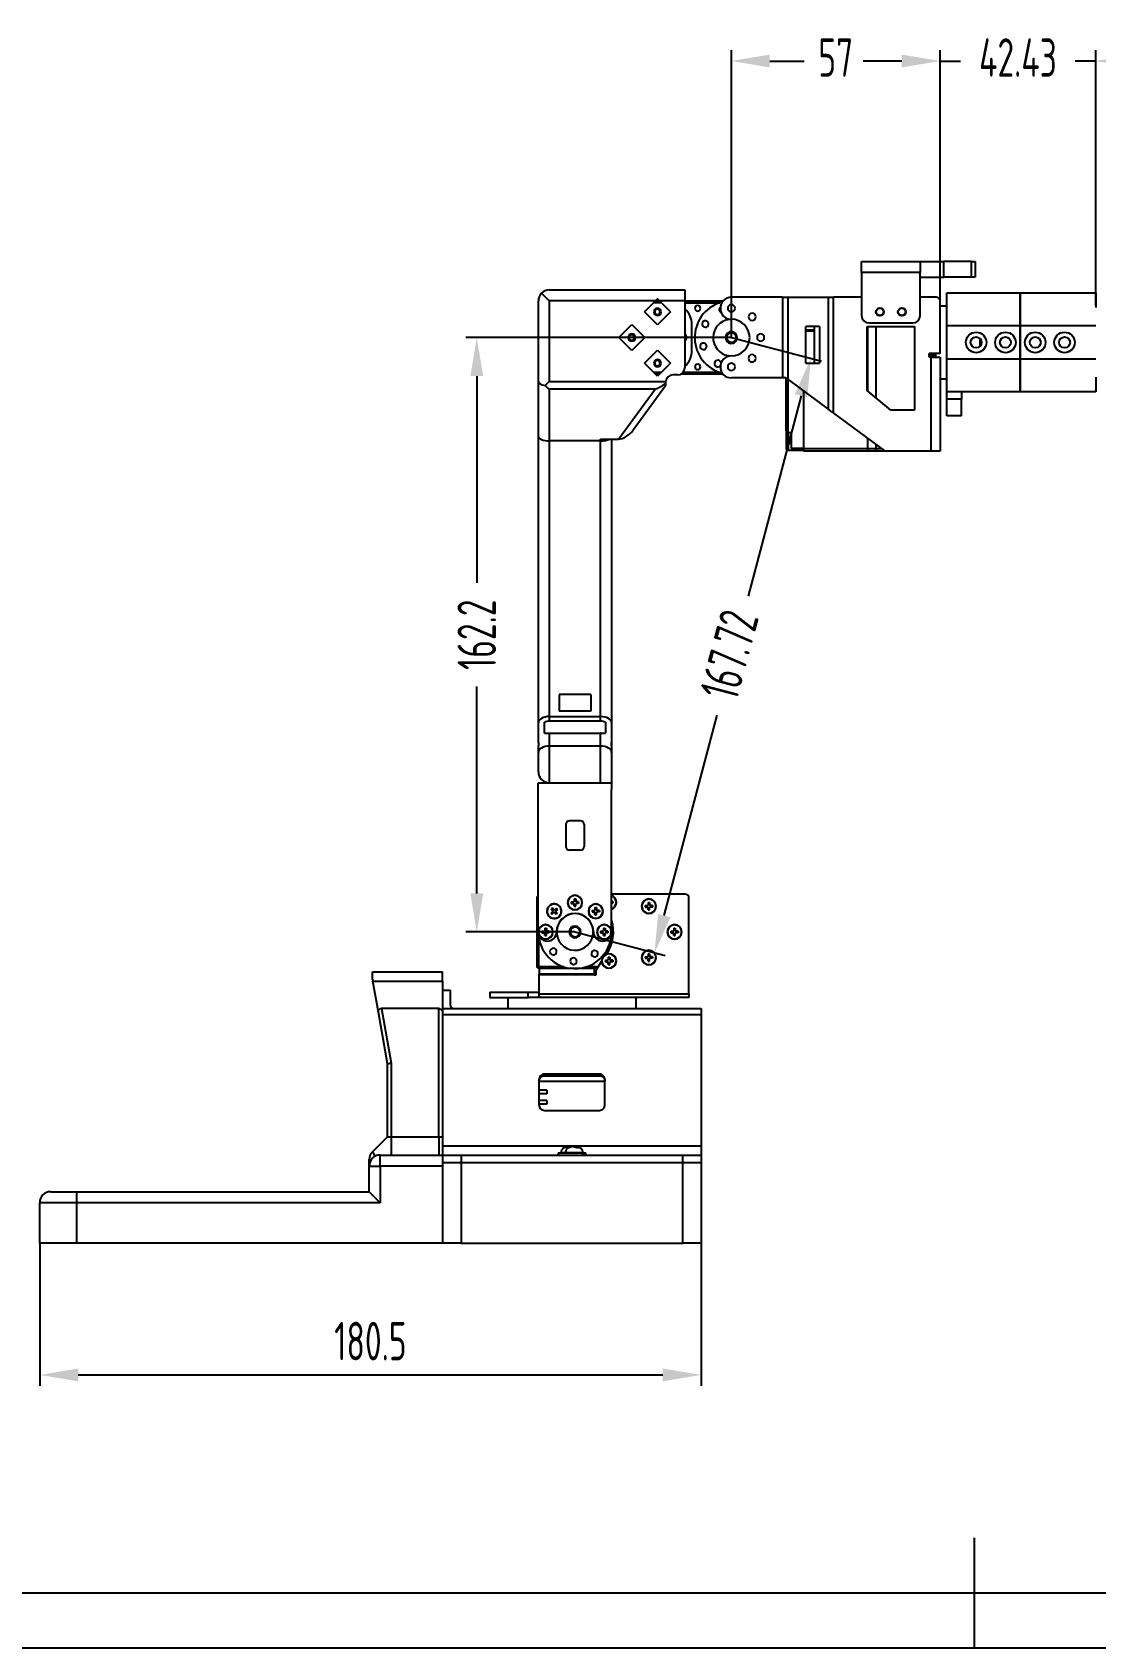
# Model space of a CAD drawing. Header units: millimetres. Extents: x 1241 to 2501, y 194 to 1085.
# Drawn here: x 1614.3 to 1904.5, y 193.6 to 634.5 of the extents above; entities that cross this region are included whole.
import ezdxf

# ---------------------------------------------------------------- set-up
doc = ezdxf.new("R2010")
doc.units = ezdxf.units.MM
doc.header["$LTSCALE"] = 3
doc.header["$PDSIZE"] = -1
doc.linetypes.add('CENTERX2', pattern=[20.32, 12.7, -2.54, 2.54, -2.54])
for name, color, linetype in [('1轮廓实线层', 7, 'Continuous'), ('2细线层', 4, 'Continuous'), ('7标注层', 4, 'Continuous'), ('图框层', 7, 'Continuous')]:
    doc.layers.add(name, color=color, linetype=linetype)
doc.styles.add('PC_TEXTSTYLE', font='ISOCP.SHX', dxfattribs={"width": 0.707, "bigfont": 'GBCBIG.SHX'})
doc.dimstyles.new('GB_LINEAR', dxfattribs={"dimtxt": 3.5, "dimasz": 3.5, "dimexe": 1, "dimexo": 0, "dimgap": 1.5, "dimtad": 1, "dimdsep": 46, "dimtxsty": 'PC_TEXTSTYLE', "dimcen": 0, "dimclrd": 256, "dimclrt": 3, "dimadec": 0, "dimazin": 2, "dimtp": 0.1, "dimtm": 0.1, "dimtfac": 0.71, "dimtdec": 3, "dimtmove": 0, "dimatfit": 3, "dimfxl": 1, "dimtfill": 1, "dimarcsym": 0})

# ---------------------------------------------------------------- blocks, each defined once
blk = doc.blocks.new('ZwmFrameMain_A3^_^无分区图框^_^landscape')
at = {"layer": '1轮廓实线层'}
for p, q in [((185, -5), (185, 5)), ((0, 0), (390, 0))]:
    blk.add_line(p, q, dxfattribs=at)
at = {"layer": '2细线层'}
blk.add_line((-25, -5), (395, -5), dxfattribs=at)
blk = doc.blocks.new('*D15')
at = {"layer": '7标注层', "color": 0, "lineweight": -2}
for p, q in [((1805.02, 551.16), (1732.55, 551.16)), ((1762.35, 388.96), (1732.55, 388.96))]:
    blk.add_line(p, q, dxfattribs=at)
at = {"layer": '7标注层', "lineweight": -2}
for p, q in [((1735.55, 540.66), (1735.55, 484.21)), ((1735.55, 399.46), (1735.55, 455.91))]:
    blk.add_line(p, q, dxfattribs=at)
at = {"layer": '7标注层'}
for points in [[(1737.3, 540.66), (1733.8, 540.66), (1735.55, 551.16)], [(1733.8, 399.46), (1737.3, 399.46), (1735.55, 388.96)]]:
    blk.add_solid(points, dxfattribs=at)
at = {"layer": 'Defpoints', "color": 0}
for p in [(1735.55, 551.16), (1805.02, 551.16), (1762.35, 388.96)]:
    blk.add_point(p, dxfattribs=at)
at = {"layer": '7标注层', "color": 3, "insert": (1735.55, 470.06), "char_height": 10.5, "attachment_point": 5, "rotation": 90, "style": 'PC_TEXTSTYLE', "bg_fill": 3, "box_fill_scale": 1.1, "bg_fill_color": 257, "bg_fill_transparency": 0}
blk.add_mtext('162.2', dxfattribs=at)
blk = doc.blocks.new('*D16')
at = {"layer": '7标注层', "color": 0, "lineweight": -2}
for p, q in [((1805.02, 551.16), (1829.63, 544.69)), ((1762.35, 388.96), (1786.95, 382.49))]:
    blk.add_line(p, q, dxfattribs=at)
at = {"layer": '7标注层', "lineweight": -2}
for p, q in [((1824.05, 535.3), (1809.65, 480.55)), ((1786.72, 393.41), (1801.13, 448.15))]:
    blk.add_line(p, q, dxfattribs=at)
at = {"layer": '7标注层'}
for points in [[(1825.75, 534.85), (1822.36, 535.74), (1826.73, 545.45)], [(1785.03, 393.85), (1788.41, 392.96), (1784.05, 383.25)]]:
    blk.add_solid(points, dxfattribs=at)
at = {"layer": 'Defpoints', "color": 0}
for p in [(1805.02, 551.16), (1762.35, 388.96), (1784.05, 383.25)]:
    blk.add_point(p, dxfattribs=at)
at = {"layer": '7标注层', "color": 3, "insert": (1804.47, 464.59), "char_height": 10.5, "attachment_point": 5, "rotation": 75.2589, "style": 'PC_TEXTSTYLE', "bg_fill": 3, "box_fill_scale": 1.1, "bg_fill_color": 257, "bg_fill_transparency": 0}
blk.add_mtext('167.72', dxfattribs=at)
blk = doc.blocks.new('*D17')
at = {"layer": '7标注层', "color": 0, "lineweight": -2}
for p, q in [((1805.02, 551.16), (1805.02, 629.64)), ((1862.02, 554), (1862.02, 629.64))]:
    blk.add_line(p, q, dxfattribs=at)
at = {"layer": '7标注层', "lineweight": -2}
for p, q in [((1815.52, 626.64), (1824.94, 626.64)), ((1851.52, 626.64), (1842.11, 626.64))]:
    blk.add_line(p, q, dxfattribs=at)
at = {"layer": '7标注层'}
for points in [[(1815.52, 628.39), (1815.52, 624.89), (1805.02, 626.64)], [(1851.52, 624.89), (1851.52, 628.39), (1862.02, 626.64)]]:
    blk.add_solid(points, dxfattribs=at)
at = {"layer": 'Defpoints', "color": 0}
for p in [(1862.02, 626.64), (1805.02, 551.16), (1862.02, 554)]:
    blk.add_point(p, dxfattribs=at)
at = {"layer": '7标注层', "color": 3, "insert": (1833.52, 627.58), "char_height": 10.5, "attachment_point": 5, "style": 'PC_TEXTSTYLE', "bg_fill": 3, "box_fill_scale": 1.1, "bg_fill_color": 257, "bg_fill_transparency": 0}
blk.add_mtext('57', dxfattribs=at)
blk = doc.blocks.new('*D18')
at = {"layer": '7标注层', "lineweight": -2}
for p, q in [((1851.52, 626.64), (1841.02, 626.64)), ((1862.02, 626.64), (1867.6, 626.64)), ((1904.45, 626.64), (1898.87, 626.64)), ((1914.95, 626.64), (1925.45, 626.64))]:
    blk.add_line(p, q, dxfattribs=at)
at = {"layer": '7标注层', "color": 0, "lineweight": -2}
for p, q in [((1862.02, 559.84), (1862.02, 629.64)), ((1904.45, 559.84), (1904.45, 629.64))]:
    blk.add_line(p, q, dxfattribs=at)
at = {"layer": '7标注层'}
for points in [[(1851.52, 624.89), (1851.52, 628.39), (1862.02, 626.64)], [(1914.95, 628.39), (1914.95, 624.89), (1904.45, 626.64)]]:
    blk.add_solid(points, dxfattribs=at)
at = {"layer": 'Defpoints', "color": 0}
for p in [(1904.45, 626.64), (1862.02, 559.84), (1904.45, 559.84)]:
    blk.add_point(p, dxfattribs=at)
at = {"layer": '7标注层', "color": 3, "insert": (1883.24, 627.58), "char_height": 10.5, "attachment_point": 5, "style": 'PC_TEXTSTYLE', "bg_fill": 3, "box_fill_scale": 1.1, "bg_fill_color": 257, "bg_fill_transparency": 0}
blk.add_mtext('42.43', dxfattribs=at)
blk = doc.blocks.new('*D20')
at = {"layer": '7标注层', "color": 0, "lineweight": -2}
for p, q in [((1616.28, 304.07), (1616.28, 265.07)), ((1796.78, 304.07), (1796.78, 265.07))]:
    blk.add_line(p, q, dxfattribs=at)
at = {"layer": '7标注层', "lineweight": -2}
blk.add_line((1626.78, 268.07), (1786.28, 268.07), dxfattribs=at)
at = {"layer": '7标注层'}
for points in [[(1626.78, 269.82), (1626.78, 266.32), (1616.28, 268.07)], [(1786.28, 266.32), (1786.28, 269.82), (1796.78, 268.07)]]:
    blk.add_solid(points, dxfattribs=at)
at = {"layer": 'Defpoints', "color": 0}
for p in [(1616.28, 304.07), (1796.78, 304.07), (1796.78, 268.07)]:
    blk.add_point(p, dxfattribs=at)
at = {"layer": '7标注层', "color": 3, "insert": (1706.53, 277.3), "char_height": 10.5, "attachment_point": 5, "style": 'PC_TEXTSTYLE', "bg_fill": 3, "box_fill_scale": 1.1, "bg_fill_color": 257, "bg_fill_transparency": 0}
blk.add_mtext('180.5', dxfattribs=at)

msp = doc.modelspace()

# ---------------------------------------------------------------- linework, layer by layer
at = {"color": 7, "linetype": 'Continuous', "lineweight": 25}
for p, q in [((1840.555, 571.963), (1856.555, 571.963)), ((1840.555, 568.963), (1840.555, 571.963)), ((1840.555, 568.963), (1840.555, 557.163)), ((1856.555, 568.963), (1840.555, 568.963)), ((1856.555, 571.963), (1856.555, 568.963)), ((1856.555, 571.963), (1863.055, 571.963)), ((1856.555, 557.163), (1856.555, 568.963)), ((1863.055, 567.663), (1863.055, 571.963)), ((1870.555, 571.963), (1863.055, 571.963)), ((1870.555, 567.663), (1870.555, 571.963)), ((1870.555, 571.963), (1871.555, 571.963)), ((1871.555, 571.963), (1871.555, 567.663)), ((1856.555, 567.663), (1863.055, 567.663)), ((1870.555, 567.663), (1863.055, 567.663)), ((1871.555, 567.663), (1870.555, 567.663)), ((1752.349, 539.205), (1752.349, 561.163)), ((1755.349, 561.163), (1753.228, 563.284)), ((1755.349, 564.163), (1792.349, 564.163)), ((1755.349, 561.163), (1755.349, 539.205)), ((1784.314, 561.163), (1755.349, 561.163)), ((1781.314, 558.163), (1784.314, 561.163)), ((1785.885, 560.663), (1783.814, 560.663)), ((1784.849, 561.698), (1784.314, 561.163)), ((1784.314, 561.163), (1785.385, 561.163)), ((1785.385, 561.163), (1784.849, 561.698)), ((1785.385, 561.163), (1788.385, 558.163)), ((1792.349, 561.163), (1785.385, 561.163)), ((1792.349, 564.163), (1792.349, 561.163)), ((1792.349, 561.163), (1792.349, 542.963)), ((1792.349, 561.163), (1802.788, 561.163)), ((1792.349, 560.663), (1801.902, 560.663)), ((1802.544, 560.85), (1802.034, 560.705)), ((1819.024, 562.163), (1805.024, 562.163)), ((1819.024, 562.163), (1819.024, 540.163)), ((1819.024, 562.163), (1820.484, 562.163)), ((1820.484, 539.726), (1820.484, 562.163)), ((1820.484, 562.163), (1831.431, 562.163)), ((1831.431, 562.163), (1831.432, 531.656)), ((1831.431, 562.163), (1832.891, 562.163)), ((1832.891, 530.58), (1832.891, 562.163)), ((1840.555, 562.163), (1832.891, 562.163)), ((1861.024, 562.163), (1856.555, 562.163)), ((1862.024, 546.843), (1862.024, 561.163)), ((1863.824, 563.338), (1883.824, 563.338)), ((1863.824, 554.338), (1863.824, 563.338)), ((1883.824, 563.338), (1883.824, 554.338)), ((1883.824, 560.338), (1883.854, 560.338)), ((1883.854, 563.338), (1904.454, 563.338)), ((1883.854, 554.338), (1883.854, 563.338)), ((1904.454, 563.338), (1904.454, 559.338)), ((1784.849, 554.627), (1781.314, 558.163)), ((1788.385, 558.163), (1784.849, 554.627)), ((1862.024, 559.838), (1863.824, 559.838)), ((1883.854, 559.338), (1883.824, 559.338)), ((1774.314, 551.163), (1777.849, 554.698)), ((1777.849, 547.627), (1774.314, 551.163)), ((1777.849, 554.698), (1781.385, 551.163)), ((1781.385, 551.163), (1777.849, 547.627)), ((1794.231, 547.663), (1794.231, 554.663)), ((1829.083, 554.163), (1825.322, 554.163)), ((1825.322, 544.163), (1825.322, 554.163)), ((1827.623, 553.16), (1825.322, 553.16)), ((1825.322, 553.111), (1827.623, 553.111)), ((1825.322, 553.111), (1827.623, 553.111)), ((1825.322, 553.11), (1827.623, 553.11)), ((1825.322, 553.11), (1827.623, 553.11)), ((1827.623, 552.91), (1825.322, 552.91)), ((1827.623, 554.163), (1827.623, 544.163)), ((1829.083, 554.163), (1829.083, 544.163)), ((1842.134, 536.716), (1842.134, 554.163)), ((1842.134, 554.163), (1854.976, 554.163)), ((1842.224, 554.163), (1842.224, 536.641)), ((1842.555, 555.163), (1854.555, 555.163)), ((1844.524, 534.736), (1844.524, 554.163)), ((1854.976, 554.163), (1854.976, 531.398)), ((1883.824, 554.338), (1863.824, 554.338)), ((1863.824, 545.338), (1863.824, 554.338)), ((1883.824, 554.338), (1883.824, 545.338)), ((1904.454, 554.338), (1883.854, 554.338)), ((1883.854, 545.338), (1883.854, 554.338)), ((1781.314, 544.163), (1784.849, 547.698)), ((1784.849, 547.698), (1788.385, 544.163)), ((1862.024, 546.843), (1859.024, 546.843)), ((1859.024, 545.843), (1859.024, 546.843)), ((1859.524, 545.843), (1859.524, 546.843)), ((1860.024, 545.843), (1860.024, 546.843)), ((1860.824, 545.843), (1860.824, 546.803)), ((1872.824, 550.956), (1872.824, 548.72)), ((1784.849, 540.627), (1781.314, 544.163)), ((1788.385, 544.163), (1784.849, 540.627)), ((1802.177, 544.342), (1802.209, 544.199)), ((1825.322, 544.163), (1829.083, 544.163)), ((1859.424, 545.843), (1859.024, 545.843)), ((1859.424, 545.843), (1859.424, 520.163)), ((1859.424, 545.843), (1862.024, 545.843)), ((1862.024, 545.843), (1862.024, 520.163)), ((1863.824, 545.338), (1883.824, 545.338)), ((1863.824, 536.338), (1863.824, 545.338)), ((1883.824, 545.338), (1883.824, 536.338)), ((1883.854, 545.338), (1904.454, 545.338)), ((1883.854, 536.338), (1883.854, 545.338)), ((1752.349, 524.205), (1752.349, 539.205)), ((1754.201, 538.057), (1755.349, 539.205)), ((1755.349, 539.205), (1787.104, 539.205)), ((1787.089, 537.963), (1778.218, 525.925)), ((1785.885, 541.663), (1783.814, 541.663)), ((1785.385, 541.163), (1784.314, 541.163)), ((1787.089, 538.963), (1787.104, 539.205)), ((1787.089, 538.963), (1787.089, 538.665)), ((1787.089, 538.665), (1787.089, 537.963)), ((1790.349, 540.963), (1789.089, 540.963)), ((1802.788, 541.163), (1791.221, 541.163)), ((1801.902, 541.663), (1791.869, 541.663)), ((1819.024, 540.163), (1805.024, 540.163)), ((1819.891, 540.163), (1819.024, 540.163)), ((1819.891, 540.163), (1820.484, 539.726)), ((1820.024, 525.672), (1820.024, 540.064)), ((1820.484, 539.726), (1831.432, 531.656)), ((1820.524, 525.172), (1820.524, 539.696)), ((1863.824, 539.838), (1862.024, 539.838)), ((1883.824, 540.338), (1883.854, 540.338)), ((1883.854, 539.338), (1883.824, 539.338)), ((1904.454, 540.338), (1904.454, 536.338)), ((1784.278, 537.084), (1755.349, 537.084)), ((1755.349, 537.084), (1755.349, 522.963)), ((1774.24, 523.463), (1784.278, 537.084)), ((1824.724, 536.6), (1824.724, 521.022)), ((1824.724, 536.6), (1824.724, 520.863)), ((1848.555, 531.398), (1842.134, 536.716)), ((1883.824, 536.338), (1863.824, 536.338)), ((1863.824, 534.338), (1863.824, 536.338)), ((1867.824, 534.338), (1863.824, 534.338)), ((1863.824, 529.838), (1863.824, 534.338)), ((1867.824, 536.338), (1867.824, 534.338)), ((1867.824, 529.838), (1867.824, 534.338)), ((1904.454, 536.338), (1883.854, 536.338)), ((1832.891, 530.58), (1846.76, 520.358)), ((1854.976, 531.398), (1848.555, 531.398)), ((1867.824, 529.838), (1863.824, 529.838)), ((1820.024, 525.672), (1820.524, 525.172)), ((1821.424, 525.172), (1820.524, 525.172)), ((1821.424, 521.022), (1821.424, 525.172)), ((1752.349, 446.013), (1752.349, 524.205)), ((1769.349, 522.963), (1755.349, 522.963)), ((1755.349, 522.963), (1755.349, 447.745)), ((1769.349, 523.463), (1774.24, 523.463)), ((1769.349, 522.963), (1769.349, 523.463)), ((1769.349, 447.745), (1769.349, 522.963)), ((1772.349, 523.463), (1772.349, 446.013)), ((1820.524, 522.322), (1820.024, 522.322)), ((1820.024, 522.322), (1820.024, 520.822)), ((1820.524, 520.322), (1820.024, 520.822)), ((1820.524, 522.322), (1821.424, 522.322)), ((1820.524, 522.322), (1820.524, 520.322)), ((1821.424, 520.322), (1820.524, 520.322)), ((1821.424, 521.022), (1824.724, 521.022)), ((1821.424, 521.022), (1821.424, 520.322)), ((1824.724, 520.322), (1821.424, 520.322)), ((1824.724, 520.863), (1824.724, 520.163)), ((1824.724, 520.863), (1842.224, 520.863)), ((1842.224, 523.701), (1842.224, 520.863)), ((1842.224, 520.863), (1842.224, 520.163)), ((1842.224, 520.863), (1844.524, 520.863)), ((1844.524, 520.863), (1844.524, 522.005)), ((1844.524, 520.863), (1844.524, 520.163)), ((1842.224, 520.163), (1824.724, 520.163)), ((1844.524, 520.163), (1842.224, 520.163)), ((1847.353, 520.163), (1844.524, 520.163)), ((1859.424, 520.163), (1847.353, 520.163)), ((1862.024, 520.163), (1859.424, 520.163)), ((1752.349, 440.663), (1752.349, 446.013)), ((1754.059, 443.213), (1754.059, 446.167)), ((1755.349, 447.745), (1755.349, 446.504)), ((1755.349, 447.745), (1769.349, 447.745)), ((1769.349, 446.504), (1755.349, 446.504)), ((1769.349, 446.504), (1769.349, 447.745)), ((1770.64, 446.167), (1770.64, 443.213)), ((1772.349, 446.013), (1772.349, 440.663)), ((1754.059, 443.213), (1755.289, 443.213)), ((1755.349, 443.213), (1755.349, 439.663)), ((1755.349, 443.213), (1769.349, 443.213)), ((1769.349, 439.663), (1769.349, 443.213)), ((1769.41, 443.213), (1770.64, 443.213)), ((1752.456, 440.663), (1752.349, 440.663)), ((1752.349, 440.663), (1752.349, 439.749)), ((1752.349, 437.93), (1752.349, 439.749)), ((1752.349, 432.663), (1752.349, 437.93)), ((1755.349, 439.663), (1755.349, 429.663)), ((1769.349, 439.663), (1755.349, 439.663)), ((1769.349, 429.663), (1769.349, 439.663)), ((1772.243, 440.663), (1772.349, 440.663)), ((1772.349, 440.663), (1772.349, 439.749)), ((1772.349, 439.749), (1772.349, 437.93)), ((1772.349, 437.93), (1772.349, 429.663)), ((1752.346, 429.663), (1772.349, 429.663)), ((1759.225, 379.463), (1752.723, 379.463)), ((1768.696, 379.463), (1765.47, 379.463)), ((1771.438, 380.033), (1771.838, 380.033)), ((1707.118, 376.069), (1707.118, 378.069)), ((1707.118, 378.069), (1726.176, 378.069)), ((1707.118, 376.069), (1707.121, 376.069)), ((1707.121, 376.069), (1707.209, 375.569)), ((1707.209, 375.569), (1726.176, 375.569)), ((1708.708, 367.069), (1707.209, 375.569)), ((1726.176, 375.569), (1726.176, 378.069)), ((1726.176, 375.569), (1726.176, 367.069)), ((1767.546, 378.959), (1752.606, 378.959)), ((1752.606, 378.959), (1752.606, 377.459)), ((1767.546, 377.459), (1752.606, 377.459)), ((1752.606, 377.259), (1752.606, 377.459)), ((1752.606, 372.069), (1752.606, 377.259)), ((1768.397, 378.963), (1752.723, 378.963)), ((1767.546, 378.959), (1767.546, 377.459)), ((1767.546, 377.459), (1767.546, 377.259)), ((1767.546, 377.259), (1768.146, 377.259)), ((1768.146, 377.259), (1768.146, 378.489)), ((1726.276, 368.069), (1726.276, 373.069)), ((1726.276, 373.069), (1728.276, 373.069)), ((1728.276, 373.069), (1728.276, 369.069)), ((1739.099, 372.569), (1739.099, 371.069)), ((1739.099, 372.569), (1749.606, 372.569)), ((1739.099, 371.069), (1749.606, 371.069)), ((1744.031, 371.069), (1744.031, 368.069)), ((1749.606, 372.569), (1752.606, 372.569)), ((1749.606, 371.069), (1749.606, 372.569)), ((1752.606, 371.069), (1749.606, 371.069)), ((1752.606, 371.069), (1752.606, 372.069)), ((1793.457, 371.069), (1752.606, 371.069)), ((1779.031, 368.069), (1779.031, 371.069)), ((1793.457, 372.069), (1793.457, 371.069)), ((1711.176, 353.069), (1708.708, 367.069)), ((1725.176, 368.069), (1709.547, 368.069)), ((1726.176, 367.069), (1726.176, 333.069)), ((1726.276, 368.069), (1796.776, 368.069)), ((1726.276, 366.414), (1726.276, 368.069)), ((1726.276, 330.551), (1726.276, 366.414)), ((1796.776, 368.069), (1796.776, 366.414)), ((1796.776, 366.414), (1796.776, 330.551)), ((1711.176, 333.069), (1711.176, 353.069)), ((1752.526, 348.651), (1752.526, 341.756)), ((1752.526, 348.269), (1770.526, 348.269)), ((1769.026, 350.129), (1754.026, 350.129)), ((1754.026, 349.718), (1769.026, 349.718)), ((1770.526, 341.756), (1770.526, 348.651)), ((1754.706, 345.769), (1752.526, 345.769)), ((1754.706, 344.769), (1752.526, 344.769)), ((1754.706, 345.769), (1754.706, 344.769)), ((1754.706, 342.969), (1752.526, 342.969)), ((1754.706, 341.969), (1752.526, 341.969)), ((1754.026, 340.279), (1769.026, 340.279)), ((1754.706, 342.969), (1754.706, 341.969)), ((1711.176, 333.069), (1707.055, 328.948)), ((1711.176, 333.069), (1712.176, 333.069)), ((1712.176, 333.069), (1725.176, 333.069)), ((1725.176, 333.069), (1726.176, 333.069)), ((1726.176, 333.069), (1726.276, 332.969)), ((1709.176, 328.069), (1726.276, 328.069)), ((1726.276, 328.069), (1726.276, 330.551)), ((1726.276, 326.069), (1726.276, 328.069)), ((1726.276, 328.069), (1731.276, 328.069)), ((1731.276, 328.069), (1791.776, 328.069)), ((1757.776, 328.669), (1757.776, 328.069)), ((1757.776, 328.669), (1764.666, 328.669)), ((1758.526, 328.786), (1758.526, 328.669)), ((1760.803, 330.41), (1760.25, 330.158)), ((1761.103, 330.41), (1760.59, 330.271)), ((1760.694, 330.41), (1760.777, 330.419)), ((1760.801, 330.158), (1761.429, 330.41)), ((1760.849, 330.419), (1760.803, 330.41)), ((1760.902, 330.199), (1760.861, 330.434)), ((1761.205, 330.419), (1761.103, 330.41)), ((1761.429, 330.41), (1761.504, 330.419)), ((1761.848, 330.419), (1761.95, 330.41)), ((1761.95, 330.41), (1762.878, 330.158)), ((1762.192, 330.434), (1762.164, 330.273)), ((1762.358, 330.41), (1762.276, 330.419)), ((1763.238, 330.158), (1762.358, 330.41)), ((1762.878, 330.158), (1763.238, 330.158)), ((1764.526, 328.669), (1764.526, 328.786)), ((1764.666, 328.669), (1765.276, 328.669)), ((1765.276, 328.069), (1765.276, 328.669)), ((1791.776, 328.069), (1796.776, 328.069)), ((1796.776, 330.551), (1796.776, 328.069)), ((1796.776, 328.069), (1796.776, 326.069)), ((1706.176, 318.069), (1706.176, 325.069)), ((1726.276, 326.069), (1731.276, 326.069)), ((1731.276, 326.069), (1791.776, 326.069)), ((1791.776, 326.069), (1796.776, 326.069)), ((1619.276, 318.069), (1626.276, 318.069)), ((1626.276, 318.069), (1706.176, 318.069)), ((1706.176, 318.069), (1709.176, 315.069))]:
    msp.add_line(p, q, dxfattribs=at)
at = {"color": 7, "linetype": 'CENTERX2'}
msp.add_line((1883.889, 539.338), (1883.889, 560.338), dxfattribs=at)
at = {"color": 8, "linetype": 'Continuous', "lineweight": 25}
for p, q in [((1806.317, 552.106), (1806.075, 551.929)), ((1803.732, 550.219), (1803.974, 550.396)), ((1860.324, 545.843), (1860.324, 546.843)), ((1844.524, 520.863), (1846.075, 520.863)), ((1752.023, 379.663), (1752.523, 379.663)), ((1767.546, 377.259), (1752.606, 377.259)), ((1752.606, 372.069), (1793.457, 372.069)), ((1709.547, 368.069), (1712.176, 353.156)), ((1725.176, 333.069), (1725.176, 368.069)), ((1726.276, 366.414), (1796.776, 366.414)), ((1712.176, 353.156), (1712.176, 333.069)), ((1754.026, 349.718), (1754.026, 350.129)), ((1769.026, 349.718), (1769.026, 350.129)), ((1712.176, 333.069), (1712.176, 328.069)), ((1725.176, 333.069), (1725.176, 328.069)), ((1709.176, 325.069), (1709.176, 328.069)), ((1726.276, 330.551), (1796.776, 330.551)), ((1731.276, 328.069), (1731.276, 326.069)), ((1758.526, 328.786), (1759.885, 328.786)), ((1759.885, 328.786), (1764.038, 328.786)), ((1760.838, 330.173), (1760.803, 330.41)), ((1764.038, 328.786), (1764.526, 328.786)), ((1764.038, 328.669), (1764.038, 328.786)), ((1764.666, 328.069), (1764.666, 328.669)), ((1791.776, 326.069), (1791.776, 328.069)), ((1706.176, 325.069), (1709.176, 325.069)), ((1726.276, 325.069), (1709.176, 325.069)), ((1709.176, 325.069), (1709.176, 315.069)), ((1626.276, 318.069), (1626.276, 315.069)), ((1626.276, 315.069), (1616.276, 315.069)), ((1709.176, 315.069), (1626.276, 315.069))]:
    msp.add_line(p, q, dxfattribs=at)
at = {"color": 7, "linetype": 'Continuous'}
for p, q in [((1766.649, 453.745), (1758.049, 453.745)), ((1758.049, 453.745), (1758.049, 449.245)), ((1766.649, 453.745), (1766.649, 449.245)), ((1766.649, 449.245), (1758.049, 449.245))]:
    msp.add_line(p, q, dxfattribs=at)
msp.add_line((1768.146, 377.259), (1752.606, 377.259))
at = {"color": 7, "linetype": 'Continuous', "lineweight": 25, "flags": 128}
msp.add_lwpolyline([(1805.024, 556.163), (1804.934, 556.162), (1803.529, 555.934)], dxfattribs=at)
at = {"color": 8, "linetype": 'Continuous', "lineweight": 25, "flags": 128}
msp.add_lwpolyline([(1752.723, 379.463), (1752.723, 379.183), (1752.723, 378.963)], dxfattribs=at)
at = {"color": 7, "linetype": 'Continuous', "lineweight": 25}
for centre, radius in [((1845.555, 558.163), 1.1), ((1845.555, 558.163), 1), ((1851.555, 558.163), 1.1), ((1851.555, 558.163), 1), ((1871.824, 549.838), 2.8), ((1871.824, 549.838), 1.5), ((1879.824, 549.838), 2.8), ((1879.824, 549.838), 1.5), ((1887.954, 549.838), 2.8), ((1887.954, 549.838), 1.5), ((1895.954, 549.838), 2.8), ((1895.954, 549.838), 1.5)]:
    msp.add_circle(centre, radius, dxfattribs=at)
at = {"color": 7, "linetype": 'Continuous'}
for centre in [(1871.824, 549.838), (1879.824, 549.838), (1887.954, 549.838), (1895.954, 549.838)]:
    msp.add_circle(centre, 1.5, dxfattribs=at)
at = {"color": 7, "linetype": 'Continuous', "lineweight": 25}
for centre, radius, start, end in [((1755.349, 561.163), 3, 135, 180), ((1755.349, 561.163), 3, 90, 135), ((1805.024, 551.163), 10, 107.39909, 255.63849), ((1795.849, 559.163), 0.75, 360, 180), ((1805.024, 559.163), 3, 90, 180), ((1805.024, 559.163), 1, 0, 180), ((1861.024, 561.163), 1, 0, 90), ((1784.849, 558.163), 1, 0, 180), ((1784.849, 558.163), 1, 180, 0), ((1784.849, 558.163), 0.75, 0, 180), ((1784.849, 558.163), 0.75, 180, 0), ((1788.231, 554.663), 6, 0, 46.65105), ((1795.849, 559.163), 0.75, 180, 360), ((1797.935, 554.869), 0.9, 17.39909, 197.39909), ((1805.024, 551.163), 5, 107.39909, 270), ((1802.632, 558.797), 0.9, 131.08803, 246.31106), ((1805.024, 559.163), 3, 180, 270), ((1805.024, 559.163), 1, 180, 0), ((1805.024, 551.163), 5, 0, 90), ((1810.681, 556.819), 1, 0, 180), ((1810.681, 556.819), 1, 180, 0), ((1842.555, 557.163), 2, 180, 270), ((1854.555, 557.163), 2, 270, 0), ((1777.849, 551.163), 1, 0, 180), ((1777.849, 551.163), 1, 180, 0), ((1777.849, 551.163), 0.75, 0, 180), ((1777.849, 551.163), 0.75, 180, 0), ((1791.849, 551.163), 1, 0, 60), ((1791.849, 551.163), 1, 300, 0), ((1797.935, 554.869), 0.9, 197.39909, 17.39909), ((1805.024, 551.163), 1.6, 107.39909, 287.39909), ((1805.024, 551.163), 1.3, 36.12111, 216.12111), ((1805.024, 551.163), 1.3, 216.12111, 36.12111), ((1805.024, 551.163), 1.6, 287.39909, 107.39909), ((1805.024, 551.163), 5, 270, 0), ((1813.024, 551.163), 1, 0, 180), ((1813.024, 551.163), 1, 180, 0), ((1788.231, 547.663), 6, 313.34895, 0), ((1797.39, 548.77), 0.9, 107.39909, 287.39909), ((1797.39, 548.77), 0.9, 287.39909, 107.39909), ((1784.849, 544.163), 1, 0, 180), ((1784.849, 544.163), 1, 180, 0), ((1784.849, 544.163), 0.75, 0, 180), ((1784.849, 544.163), 0.75, 180, 0), ((1790.349, 542.963), 2, 270, 0), ((1795.849, 543.163), 0.75, 0, 180), ((1795.849, 543.163), 0.75, 180, 0), ((1801.318, 544.073), 0.9, 17.39909, 197.39909), ((1801.318, 544.073), 0.9, 197.39909, 324.35911), ((1805.024, 543.163), 3, 90, 180), ((1805.024, 543.163), 3, 180, 270), ((1805.024, 543.163), 1, 0, 180), ((1805.024, 543.163), 1, 180, 0), ((1810.681, 545.506), 1, 0, 180), ((1810.681, 545.506), 1, 180, 0), ((1789.089, 538.963), 2, 90, 173.03169), ((1847.353, 521.163), 1, 233.60588, 270), ((1755.349, 432.663), 3, 180, 270), ((1756.418, 383.593), 0.9, 87.1667, 267.1667), ((1756.418, 383.593), 0.9, 267.1667, 87.1667), ((1752.723, 379.663), 0.2, 179.99871, 270.00011), ((1768.346, 378.489), 0.2, 149.05294, 180), ((1729.276, 369.069), 1, 180, 270), ((1709.176, 326.826), 3, 135, 180), ((1709.176, 325.069), 3, 90, 180), ((1619.276, 315.069), 3, 90, 180)]:
    msp.add_arc(centre, radius, start, end, dxfattribs=at)
for centre, major_axis, ratio, start_param, end_param in [((1755.349, 539.205), (3, 0), 0.4142136, 3.1415927, 4.3196899), ((1755.349, 539.205), (2.772, -2.772), 0.4142136, 4.712389, 5.1050881), ((1784.278, 539.205), (4.87, 2.46), 0.3524889, 4.5361433, 5.1405573), ((1775.803, 527.705), (2.838, 3.851), 0.6270658, 3.5744994, 4.712389), ((1755.349, 524.205), (3, 0), 0.4142136, 3.1415927, 4.712389), ((1769.349, 524.205), (3, 0), 0.4142136, 4.712389, 5.6426421), ((1755.349, 446.013), (3, 0), 0.5773503, 1.5707963, 3.1415927), ((1755.349, 443.04), (0, 3.464), 0.8660254, 0, 0.4448238), ((1769.349, 446.013), (3, 0), 0.5773503, 0, 1.5707963), ((1769.349, 443.04), (0, -3.464), 0.8660254, 2.6967688, 3.1415927), ((1755.349, 439.749), (0, 3.464), 0.8660254, 0, 0.0201633), ((1769.349, 439.749), (0, -3.464), 0.8660254, 3.1214294, 3.1415927), ((1755.349, 439.749), (0, 3.464), 0.8660254, 1.3039661, 1.5707963), ((1755.349, 437.93), (3, 0), 0.5773503, 1.5707963, 3.1415927), ((1769.349, 437.93), (3, 0), 0.5773503, 0, 1.5707963), ((1769.349, 439.749), (0, -3.464), 0.8660254, 1.5707963, 1.8376265)]:
    msp.add_ellipse(centre, major_axis=major_axis, ratio=ratio, start_param=start_param, end_param=end_param, dxfattribs=at)
for points, knots in [([(1831.432, 531.656), (1831.652, 531.494), (1832.093, 531.168), (1832.625, 530.777), (1832.891, 530.58)], [0, 0, 0, 0, 0.49835383, 1, 1, 1, 1]), ([(1820.024, 525.672), (1820.024, 525.622), (1820.024, 525.521), (1820.024, 524.747), (1820.024, 523.639), (1820.024, 522.761), (1820.024, 522.322)], [0, 0, 0, 0, 0.2499999, 0.4999998, 0.7499999, 1, 1, 1, 1]), ([(1708.708, 367.069), (1708.699, 367.192), (1708.681, 367.435), (1708.819, 367.726), (1709.008, 367.907), (1709.176, 368.002), (1709.359, 368.059), (1709.486, 368.066), (1709.547, 368.069)], [0, 0, 0, 0, 0.2816888, 0.5562719, 0.681063, 0.7953536, 0.9007913, 1, 1, 1, 1]), ([(1725.176, 368.069), (1725.27, 368.061), (1725.471, 368.044), (1725.747, 367.908), (1725.984, 367.689), (1726.146, 367.398), (1726.166, 367.178), (1726.176, 367.069)], [0, 0, 0, 0, 0.1467542, 0.3161257, 0.5102478, 0.7577933, 1, 1, 1, 1]), ([(1711.176, 353.069), (1711.194, 353.07), (1711.231, 353.074), (1711.501, 353.097), (1711.838, 353.127), (1712.066, 353.147), (1712.176, 353.156)], [0, 0, 0, 0, 0.2697933, 0.5618194, 0.7893561, 1, 1, 1, 1]), ([(1754.026, 350.129), (1753.85, 350.129), (1753.659, 350.097), (1753.29, 349.953), (1753.112, 349.84), (1752.819, 349.552), (1752.705, 349.377), (1752.559, 349.013), (1752.526, 348.825), (1752.526, 348.651)], [0, 0, 0, 0, 0.25, 0.25, 0.5, 0.5, 0.75, 0.75, 1, 1, 1, 1]), ([(1752.526, 348.24), (1752.526, 348.414), (1752.559, 348.602), (1752.705, 348.966), (1752.819, 349.141), (1753.112, 349.429), (1753.29, 349.542), (1753.659, 349.686), (1753.85, 349.718), (1754.026, 349.718)], [0, 0, 0, 0, 0.25, 0.25, 0.5, 0.5, 0.75, 0.75, 1, 1, 1, 1]), ([(1770.526, 348.651), (1770.526, 348.825), (1770.494, 349.013), (1770.348, 349.377), (1770.233, 349.552), (1769.941, 349.84), (1769.763, 349.953), (1769.394, 350.097), (1769.203, 350.129), (1769.026, 350.129)], [0, 0, 0, 0, 0.25, 0.25, 0.5, 0.5, 0.75, 0.75, 1, 1, 1, 1]), ([(1769.026, 349.718), (1769.203, 349.718), (1769.394, 349.686), (1769.763, 349.542), (1769.941, 349.429), (1770.233, 349.141), (1770.348, 348.966), (1770.494, 348.602), (1770.526, 348.414), (1770.526, 348.24)], [0, 0, 0, 0, 0.25, 0.25, 0.5, 0.5, 0.75, 0.75, 1, 1, 1, 1]), ([(1752.526, 341.756), (1752.526, 341.582), (1752.559, 341.394), (1752.705, 341.031), (1752.819, 340.856), (1753.112, 340.567), (1753.29, 340.454), (1753.659, 340.31), (1753.85, 340.279), (1754.026, 340.279)], [0, 0, 0, 0, 0.25, 0.25, 0.5, 0.5, 0.75, 0.75, 1, 1, 1, 1]), ([(1769.026, 340.279), (1769.203, 340.279), (1769.394, 340.31), (1769.763, 340.454), (1769.941, 340.567), (1770.233, 340.856), (1770.348, 341.031), (1770.494, 341.394), (1770.526, 341.582), (1770.526, 341.756)], [0, 0, 0, 0, 0.25, 0.25, 0.5, 0.5, 0.75, 0.75, 1, 1, 1, 1]), ([(1706.176, 325.069), (1706.176, 325.202), (1706.176, 325.814), (1706.176, 326.641), (1706.176, 326.782), (1706.176, 326.826)], [0, 0, 0, 0, 0.1598956, 0.7369974, 1, 1, 1, 1]), ([(1760.311, 330.278), (1760.005, 330.222), (1759.453, 330.122), (1758.919, 329.73), (1758.653, 329.394), (1758.544, 329.114), (1758.532, 328.902), (1758.526, 328.786)], [0, 0, 0, 0, 0.36216004, 0.65246615, 0.75251392, 0.86393576, 1, 1, 1, 1]), ([(1760.25, 330.158), (1760.301, 330.162), (1760.393, 330.168), (1760.484, 330.169), (1760.525, 330.17)], [0, 0, 0, 0, 0.5600747, 1, 1, 1, 1]), ([(1760.525, 330.17), (1760.576, 330.169), (1760.668, 330.168), (1760.761, 330.161), (1760.801, 330.158)], [0, 0, 0, 0, 0.5598693, 1, 1, 1, 1]), ([(1760.849, 330.419), (1760.855, 330.42), (1760.867, 330.424), (1760.857, 330.425), (1760.829, 330.424), (1760.794, 330.42), (1760.777, 330.419)], [0, 0, 0, 0, 0.2502728, 0.5, 0.7497272, 1, 1, 1, 1]), ([(1761.205, 330.419), (1761.235, 330.42), (1761.295, 330.424), (1761.386, 330.425), (1761.474, 330.424), (1761.523, 330.42), (1761.548, 330.419)], [0, 0, 0, 0, 0.2502728, 0.5, 0.7497272, 1, 1, 1, 1]), ([(1761.848, 330.419), (1761.818, 330.42), (1761.758, 330.424), (1761.667, 330.425), (1761.579, 330.424), (1761.529, 330.42), (1761.504, 330.419)], [0, 0, 0, 0, 0.2502728, 0.5, 0.7497272, 1, 1, 1, 1]), ([(1762.204, 330.419), (1762.198, 330.42), (1762.186, 330.424), (1762.195, 330.425), (1762.223, 330.424), (1762.258, 330.42), (1762.276, 330.419)], [0, 0, 0, 0, 0.2502728, 0.5, 0.7497272, 1, 1, 1, 1]), ([(1764.526, 328.786), (1764.52, 328.902), (1764.509, 329.113), (1764.4, 329.395), (1764.133, 329.729), (1763.733, 330.045), (1763.337, 330.127), (1763.184, 330.158)], [0, 0, 0, 0, 0.1658907, 0.3017372, 0.4237164, 0.7776602, 1, 1, 1, 1])]:
    msp.add_open_spline(points, degree=3, knots=knots, dxfattribs=at)
for points in [[(1820.524, 525.172), (1820.524, 525.13), (1820.524, 525.044), (1820.524, 524.385), (1820.524, 523.443), (1820.524, 522.696), (1820.524, 522.322)], [(1752.723, 378.963), (1752.631, 378.974), (1752.448, 378.995), (1752.216, 379.157), (1752.054, 379.388), (1752.033, 379.571), (1752.023, 379.663)]]:
    msp.add_open_spline(points, degree=3, dxfattribs=at)
at = {"color": 8, "linetype": 'Continuous', "lineweight": 25}
for points, knots in [([(1707.055, 328.948), (1707.082, 328.911), (1707.143, 328.83), (1707.463, 328.283), (1707.637, 327.809), (1707.687, 327.673)], [0, 0, 0, 0, 0.3738872, 0.8210604, 1, 1, 1, 1]), ([(1759.885, 328.786), (1759.891, 328.938), (1759.901, 329.21), (1760.009, 329.549), (1760.214, 329.875), (1760.397, 330.048), (1760.525, 330.17)], [0, 0, 0, 0, 0.2330012, 0.4184346, 0.591328, 1, 1, 1, 1])]:
    msp.add_open_spline(points, degree=3, knots=knots, dxfattribs=at)

# ---------------------------------------------------------------- block references
at = {"layer": '图框层', "xscale": 3, "yscale": 3, "zscale": 3}
msp.add_blockref('ZwmFrameMain_A3^_^无分区图框^_^landscape', (1316.381, 208.634), dxfattribs=at)

# ---------------------------------------------------------------- next in the draw order: dimensions: what is measured, and where the dimension line sits
at = {"layer": '7标注层'}
dim = msp.add_linear_dim(base=(1735.546, 551.163), p1=(1762.348, 388.963), p2=(1805.024, 551.163), angle=90, dimstyle='GB_LINEAR', override={"dimscale": 3, "dimtad": 0, "dimpost": '<>', "dimtvp": 0.1, "dimtfill": 1, "dimtfillclr": 0}, dxfattribs=at)
dim.commit()
dim.dimension.update_dxf_attribs({"geometry": '*D15', "text_midpoint": (1735.546, 470.063), "dimtype": 160})
dim = msp.add_linear_dim(base=(1796.776, 268.069), p1=(1616.276, 304.069), p2=(1796.776, 304.069), dimstyle='GB_LINEAR', override={"dimscale": 3, "dimgap": 1.5, "dimtad": 1, "dimjust": 0, "dimdec": 2, "dimlfac": 1, "dimse1": 0, "dimse2": 0, "dimsd1": 0, "dimsd2": 0, "dimclrd": 256, "dimclre": 0, "dimtofl": 1, "dimtvp": 0.1}, dxfattribs=at)
dim.commit()
dim.dimension.update_dxf_attribs({"geometry": '*D20', "text_midpoint": (1706.526, 277.298)})

# ---------------------------------------------------------------- next in the draw order: linework, layer by layer
at = {"color": 7, "linetype": 'Continuous', "lineweight": 25}
for p, q in [((1752.346, 427.863), (1752.346, 429.663)), ((1752.346, 388.963), (1752.346, 427.863)), ((1759.848, 418.263), (1759.848, 412.263)), ((1752.023, 379.663), (1752.023, 398.263)), ((1755.806, 394.114), (1756.409, 394.639)), ((1755.806, 394.114), (1756.068, 393.812)), ((1756.185, 395.505), (1755.883, 395.243)), ((1755.883, 395.243), (1756.409, 394.639)), ((1756.068, 393.812), (1756.671, 394.338)), ((1756.185, 395.505), (1756.71, 394.902)), ((1757.197, 393.735), (1756.671, 394.338)), ((1757.313, 395.428), (1756.71, 394.902)), ((1757.576, 395.126), (1756.973, 394.601)), ((1757.499, 393.997), (1756.973, 394.601)), ((1757.499, 393.997), (1757.197, 393.735)), ((1757.313, 395.428), (1757.576, 395.126)), ((1753.348, 389.163), (1754.148, 389.163)), ((1753.348, 389.163), (1753.348, 388.763)), ((1753.348, 388.763), (1754.148, 388.763)), ((1754.148, 389.963), (1754.548, 389.963)), ((1754.148, 389.963), (1754.148, 389.163)), ((1754.148, 387.963), (1754.148, 388.763)), ((1754.148, 387.963), (1754.548, 387.963)), ((1754.548, 389.963), (1754.548, 389.163)), ((1755.348, 389.163), (1754.548, 389.163)), ((1754.548, 387.963), (1754.548, 388.763)), ((1755.348, 388.763), (1754.548, 388.763)), ((1755.348, 389.163), (1755.348, 388.763)), ((1752.523, 379.663), (1752.523, 387.1)), ((1726.276, 304.069), (1726.276, 326.069)), ((1796.776, 326.069), (1796.776, 304.069)), ((1616.276, 304.069), (1616.276, 315.069)), ((1626.276, 304.069), (1616.276, 304.069)), ((1726.276, 304.069), (1626.276, 304.069)), ((1731.276, 304.069), (1726.276, 304.069)), ((1731.276, 304.069), (1791.776, 304.069)), ((1796.776, 304.069), (1791.776, 304.069))]:
    msp.add_line(p, q, dxfattribs=at)
at = {"color": 8, "linetype": 'Continuous', "lineweight": 25}
for p, q in [((1752.346, 398.263), (1752.023, 398.263)), ((1755.377, 396.128), (1755.43, 396.068)), ((1758.005, 393.112), (1757.952, 393.172)), ((1752.348, 388.963), (1752.428, 388.963)), ((1756.348, 388.963), (1756.268, 388.963)), ((1731.276, 326.069), (1731.276, 304.069)), ((1791.776, 304.069), (1791.776, 326.069)), ((1626.276, 315.069), (1626.276, 304.069))]:
    msp.add_line(p, q, dxfattribs=at)
at = {"color": 7, "linetype": 'Continuous', "lineweight": 25}
for centre, radius, start, end in [((1756.691, 394.62), 2, 131.0659, 311.0659), ((1756.691, 394.62), 1.92, 131.0659, 311.0659), ((1756.691, 394.62), 2, 311.0659, 131.0659), ((1756.691, 394.62), 1.92, 311.0659, 131.0659), ((1754.834, 388.963), 2.488, 180, 0), ((1754.348, 388.963), 2, 0, 180), ((1754.348, 388.963), 2, 180, 0), ((1754.348, 388.963), 1.92, 0, 180), ((1754.348, 388.963), 1.92, 180, 0)]:
    msp.add_arc(centre, radius, start, end, dxfattribs=at)
msp.add_open_spline([(1752.023, 398.263), (1752.034, 398.354), (1752.056, 398.535), (1752.179, 398.736), (1752.291, 398.803), (1752.325, 398.823)], degree=3, knots=[0, 0, 0, 0, 0.41178057, 0.82356114, 1, 1, 1, 1], dxfattribs=at)

# ---------------------------------------------------------------- next in the draw order: dimensions: what is measured, and where the dimension line sits
at = {"layer": '7标注层'}
dim = msp.add_aligned_dim(p1=(1805.024, 551.163), p2=(1762.348, 388.963), distance=22.44, dimstyle='GB_LINEAR', override={"dimscale": 3, "dimtad": 0, "dimpost": '<>', "dimtvp": 0.1, "dimtfill": 1, "dimtfillclr": 0}, dxfattribs=at)
dim.commit()
dim.dimension.update_dxf_attribs({"geometry": '*D16', "text_midpoint": (1804.474, 464.593)})

# ---------------------------------------------------------------- next in the draw order: linework, layer by layer
at = {"color": 7, "linetype": 'Continuous', "lineweight": 25}
for p, q in [((1752.346, 429.663), (1772.349, 429.663)), ((1772.349, 429.663), (1772.349, 427.863)), ((1772.349, 388.963), (1772.349, 427.863)), ((1763.848, 419.263), (1760.848, 419.263)), ((1764.848, 418.263), (1764.848, 412.263)), ((1763.848, 411.263), (1760.848, 411.263)), ((1761.348, 397.163), (1761.348, 396.763)), ((1761.348, 397.163), (1762.148, 397.163)), ((1761.348, 396.763), (1762.148, 396.763)), ((1762.148, 397.963), (1762.548, 397.963)), ((1762.148, 397.963), (1762.148, 397.163)), ((1762.148, 395.963), (1762.148, 396.763)), ((1762.548, 397.963), (1762.548, 397.163)), ((1763.348, 397.163), (1762.548, 397.163)), ((1762.548, 395.963), (1762.548, 396.763)), ((1763.348, 396.763), (1762.548, 396.763)), ((1763.348, 397.163), (1763.348, 396.763)), ((1792.457, 399.269), (1772.349, 399.269)), ((1772.638, 397.233), (1772.349, 397.233)), ((1772.638, 396.833), (1772.349, 396.833)), ((1772.638, 397.233), (1772.638, 396.833)), ((1782.323, 396.963), (1782.723, 396.963)), ((1782.323, 396.963), (1782.323, 396.163)), ((1782.723, 396.963), (1782.723, 396.163)), ((1793.457, 372.069), (1793.457, 398.269)), ((1762.148, 395.963), (1762.548, 395.963)), ((1767.005, 394.82), (1767.805, 394.82)), ((1767.005, 394.82), (1767.005, 394.42)), ((1767.005, 394.42), (1767.805, 394.42)), ((1767.805, 395.62), (1768.205, 395.62)), ((1767.805, 395.62), (1767.805, 394.82)), ((1767.805, 393.62), (1767.805, 394.42)), ((1767.805, 393.62), (1768.205, 393.62)), ((1768.205, 395.62), (1768.205, 394.82)), ((1769.005, 394.82), (1768.205, 394.82)), ((1768.205, 393.62), (1768.205, 394.42)), ((1769.005, 394.42), (1768.205, 394.42)), ((1769.005, 394.82), (1769.005, 394.42)), ((1781.523, 396.163), (1782.323, 396.163)), ((1781.523, 396.163), (1781.523, 395.763)), ((1781.523, 395.763), (1782.323, 395.763)), ((1782.323, 394.963), (1782.323, 395.763)), ((1782.323, 394.963), (1782.723, 394.963)), ((1783.523, 396.163), (1782.723, 396.163)), ((1782.723, 394.963), (1782.723, 395.763)), ((1783.523, 395.763), (1782.723, 395.763)), ((1783.523, 396.163), (1783.523, 395.763)), ((1769.348, 389.163), (1769.348, 388.763)), ((1769.348, 389.163), (1770.148, 389.163)), ((1769.348, 388.763), (1770.148, 388.763)), ((1770.148, 389.963), (1770.148, 389.163)), ((1770.148, 389.963), (1770.548, 389.963)), ((1770.148, 387.963), (1770.148, 388.763)), ((1770.148, 387.963), (1770.548, 387.963)), ((1770.548, 389.963), (1770.548, 389.163)), ((1771.348, 389.163), (1770.548, 389.163)), ((1771.348, 388.763), (1770.548, 388.763)), ((1770.548, 387.963), (1770.548, 388.763)), ((1771.348, 389.163), (1771.348, 388.763)), ((1772.335, 388.469), (1772.348, 388.963)), ((1788.523, 389.163), (1789.323, 389.163)), ((1788.523, 389.163), (1788.523, 388.763)), ((1788.523, 388.763), (1789.323, 388.763)), ((1789.323, 389.963), (1789.323, 389.163)), ((1789.323, 389.963), (1789.723, 389.963)), ((1789.323, 387.963), (1789.323, 388.763)), ((1789.323, 387.963), (1789.723, 387.963)), ((1789.723, 389.963), (1789.723, 389.163)), ((1790.523, 389.163), (1789.723, 389.163)), ((1789.723, 387.963), (1789.723, 388.763)), ((1790.523, 388.763), (1789.723, 388.763)), ((1790.523, 389.163), (1790.523, 388.763)), ((1769.638, 381.034), (1768.174, 378.592)), ((1770.638, 381.233), (1771.438, 381.233)), ((1770.638, 381.233), (1770.638, 380.833)), ((1770.638, 380.833), (1771.438, 380.833)), ((1771.438, 382.033), (1771.838, 382.033)), ((1771.438, 382.033), (1771.438, 381.233)), ((1771.438, 380.033), (1771.438, 380.833)), ((1771.838, 382.033), (1771.838, 381.233)), ((1772.638, 381.233), (1771.838, 381.233)), ((1771.838, 380.033), (1771.838, 380.833)), ((1772.638, 380.833), (1771.838, 380.833)), ((1772.638, 381.233), (1772.638, 380.833)), ((1781.523, 382.163), (1782.323, 382.163)), ((1781.523, 382.163), (1781.523, 381.763)), ((1781.523, 381.763), (1782.323, 381.763)), ((1782.323, 382.963), (1782.723, 382.963)), ((1782.323, 382.963), (1782.323, 382.163)), ((1782.323, 380.963), (1782.323, 381.763)), ((1782.323, 380.963), (1782.723, 380.963)), ((1782.723, 382.963), (1782.723, 382.163)), ((1783.523, 382.163), (1782.723, 382.163)), ((1782.723, 380.963), (1782.723, 381.763)), ((1783.523, 381.763), (1782.723, 381.763)), ((1783.523, 382.163), (1783.523, 381.763))]:
    msp.add_line(p, q, dxfattribs=at)
at = {"color": 8, "linetype": 'Continuous', "lineweight": 25}
for p, q in [((1760.348, 396.963), (1760.428, 396.963)), ((1764.348, 396.963), (1764.268, 396.963)), ((1773.638, 397.033), (1773.558, 397.033)), ((1766.005, 394.62), (1766.085, 394.62)), ((1770.005, 394.62), (1769.925, 394.62)), ((1780.523, 395.963), (1780.603, 395.963)), ((1784.523, 395.963), (1784.443, 395.963)), ((1761.055, 388.02), (1761.298, 388.197)), ((1763.64, 389.906), (1763.398, 389.729)), ((1768.348, 388.963), (1768.428, 388.963)), ((1772.348, 388.963), (1772.268, 388.963)), ((1787.523, 388.963), (1787.603, 388.963)), ((1791.523, 388.963), (1791.443, 388.963)), ((1769.638, 381.033), (1769.718, 381.033)), ((1773.638, 381.033), (1773.558, 381.033)), ((1780.523, 381.963), (1780.603, 381.963)), ((1784.523, 381.963), (1784.443, 381.963))]:
    msp.add_line(p, q, dxfattribs=at)
at = {"color": 7, "linetype": 'Continuous', "lineweight": 25}
for centre, radius, start, end in [((1760.848, 418.263), 1, 90, 180), ((1763.848, 418.263), 1, 0, 90), ((1760.848, 412.263), 1, 180, 270), ((1763.848, 412.263), 1, 270, 0), ((1762.348, 396.963), 2, 0, 180), ((1762.348, 396.963), 2, 180, 0), ((1762.348, 396.963), 1.92, 0, 180), ((1762.348, 396.963), 1.92, 180, 0), ((1771.638, 397.033), 2, 0, 69.16824), ((1771.638, 397.033), 1.92, 0, 68.25707), ((1771.638, 397.033), 1.92, 291.74293, 0), ((1771.638, 397.033), 2, 290.83176, 0), ((1782.523, 395.963), 2, 0, 180), ((1782.523, 395.963), 1.92, 0, 180), ((1792.457, 398.269), 1, 0, 90), ((1762.348, 388.963), 5.025, 0, 180), ((1762.348, 388.963), 5, 357.1667, 177.1667), ((1768.005, 394.62), 2, 0, 180), ((1768.005, 394.62), 2, 180, 0), ((1768.005, 394.62), 1.92, 0, 180), ((1768.005, 394.62), 1.92, 180, 0), ((1782.523, 395.963), 2, 180, 0), ((1782.523, 395.963), 1.92, 180, 0), ((1762.348, 388.963), 10, 180, 357.1667), ((1762.348, 388.963), 5, 177.1667, 357.1667), ((1762.348, 388.963), 1.6, 177.1667, 357.1667), ((1762.348, 388.963), 1.6, 357.1667, 177.1667), ((1762.348, 388.963), 1.3, 36.12111, 216.12111), ((1762.348, 388.963), 1.3, 216.12111, 36.12111), ((1769.861, 388.963), 2.488, 180, 0), ((1770.348, 388.963), 2, 0, 180), ((1770.348, 388.963), 2, 180, 0), ((1770.348, 388.963), 1.92, 0, 180), ((1770.348, 388.963), 1.92, 180, 0), ((1762.343, 388.963), 10.5, 324.7098, 17.63159), ((1789.523, 388.963), 2, 0, 180), ((1789.523, 388.963), 2, 180, 0), ((1789.523, 388.963), 1.92, 0, 180), ((1789.523, 388.963), 1.92, 180, 0), ((1767.718, 383.034), 0.9, 87.1667, 267.1667), ((1767.718, 383.034), 0.9, 267.1667, 87.1667), ((1782.523, 381.963), 2, 0, 180), ((1782.523, 381.963), 1.92, 0, 180), ((1761.952, 380.973), 0.9, 177.1667, 357.1667), ((1761.952, 380.973), 0.9, 357.1667, 177.1667), ((1771.638, 381.033), 2, 0, 180), ((1771.638, 381.033), 2, 180, 0), ((1771.638, 381.033), 1.92, 0, 180), ((1771.638, 381.033), 1.92, 180, 0), ((1782.523, 381.963), 2, 180, 0), ((1782.523, 381.963), 1.92, 180, 0)]:
    msp.add_arc(centre, radius, start, end, dxfattribs=at)

# ---------------------------------------------------------------- next in the draw order: dimensions: what is measured, and where the dimension line sits
at = {"layer": '7标注层'}
dim = msp.add_linear_dim(base=(1862.024, 626.637), p1=(1805.024, 551.163), p2=(1862.024, 554.003), dimstyle='GB_LINEAR', override={"dimscale": 3, "dimtad": 0, "dimpost": '<>', "dimtvp": 0.1, "dimtfill": 1, "dimtfillclr": 0}, dxfattribs=at)
dim.commit()
dim.dimension.update_dxf_attribs({"geometry": '*D17', "text_midpoint": (1833.524, 627.582)})

# ---------------------------------------------------------------- next in the draw order: dimensions: what is measured, and where the dimension line sits
dim = msp.add_linear_dim(base=(1904.454, 626.637), p1=(1862.024, 559.838), p2=(1904.454, 559.838), dimstyle='GB_LINEAR', override={"dimscale": 3, "dimtad": 0, "dimpost": '<>', "dimtvp": 0.1, "dimtfill": 1, "dimtfillclr": 0}, dxfattribs=at)
dim.commit()
dim.dimension.update_dxf_attribs({"geometry": '*D18', "text_midpoint": (1883.239, 627.582)})

doc.saveas('drawing.dxf')
